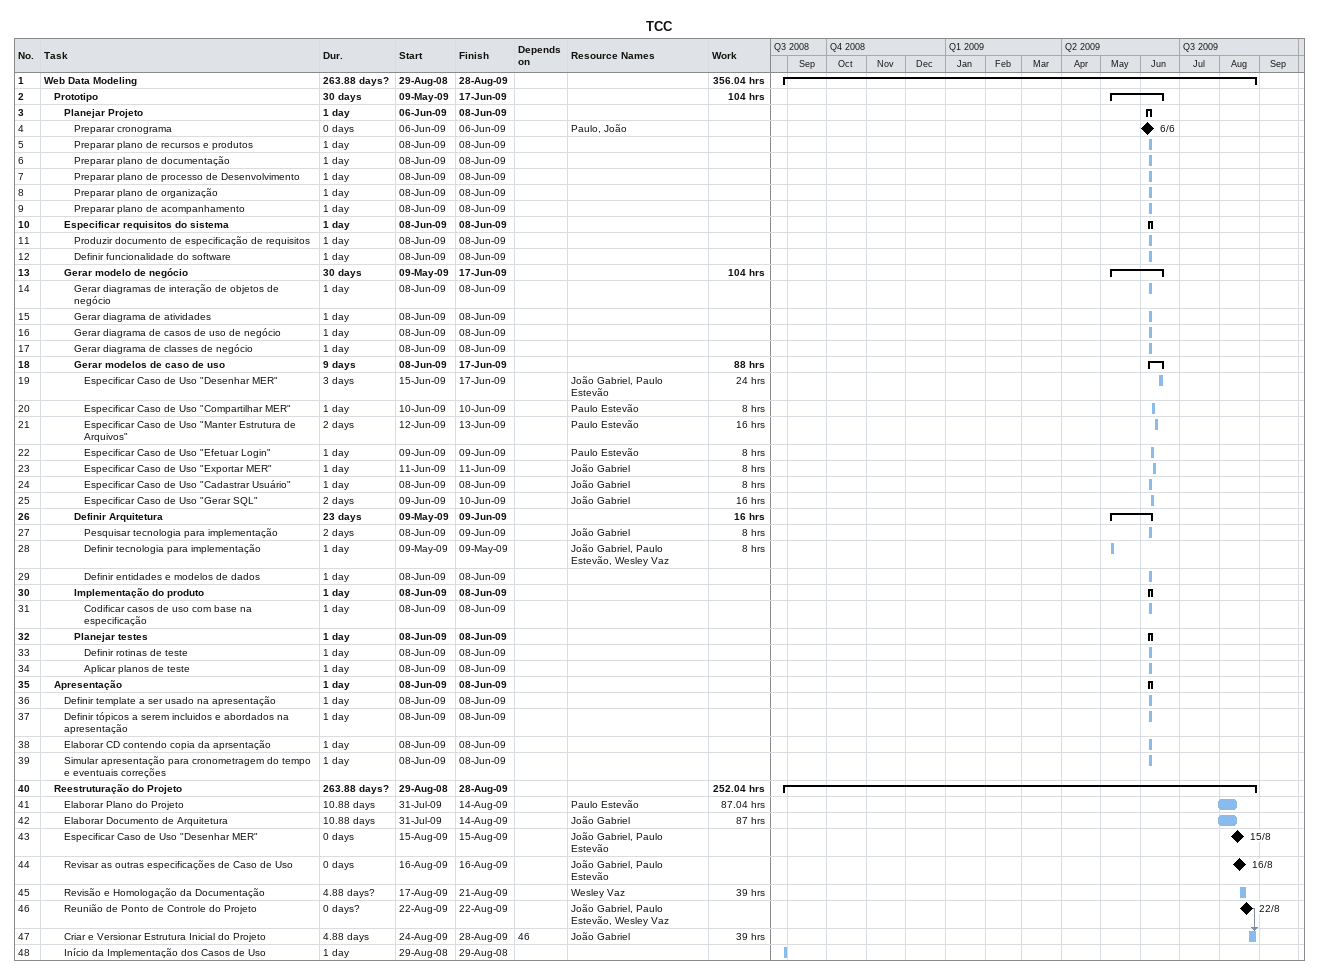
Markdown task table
TCC

| ID | Level | Task | Duration | Start | Finish | Predecessors | Resources | Work (h) |
|---|---|---|---|---|---|---|---|---|
| 1 | 1 | **Web Data Modeling** | 263.88d? | 2008-08-29 | 2009-08-28 |  |  | 356.04 |
| 2 | 2 | **Prototipo** | 30d | 2009-05-09 | 2009-06-17 |  |  | 104 |
| 3 | 3 | **Planejar Projeto** | 1d | 2009-06-06 | 2009-06-08 |  |  |  |
| 4 | 4 | Preparar cronograma | 0d | 2009-06-06 | 2009-06-06 |  | Paulo, João |  |
| 5 | 4 | Preparar plano de recursos e produtos | 1d | 2009-06-08 | 2009-06-08 |  |  |  |
| 6 | 4 | Preparar plano de documentação | 1d | 2009-06-08 | 2009-06-08 |  |  |  |
| 7 | 4 | Preparar plano de processo de Desenvolvimento | 1d | 2009-06-08 | 2009-06-08 |  |  |  |
| 8 | 4 | Preparar plano de organização | 1d | 2009-06-08 | 2009-06-08 |  |  |  |
| 9 | 4 | Preparar plano de acompanhamento | 1d | 2009-06-08 | 2009-06-08 |  |  |  |
| 10 | 3 | **Especificar requisitos do sistema** | 1d | 2009-06-08 | 2009-06-08 |  |  |  |
| 11 | 4 | Produzir documento de especificação de requisitos | 1d | 2009-06-08 | 2009-06-08 |  |  |  |
| 12 | 4 | Definir funcionalidade do software | 1d | 2009-06-08 | 2009-06-08 |  |  |  |
| 13 | 3 | **Gerar modelo de negócio** | 30d | 2009-05-09 | 2009-06-17 |  |  | 104 |
| 14 | 4 | Gerar diagramas de interação de objetos de negócio | 1d | 2009-06-08 | 2009-06-08 |  |  |  |
| 15 | 4 | Gerar diagrama de atividades | 1d | 2009-06-08 | 2009-06-08 |  |  |  |
| 16 | 4 | Gerar diagrama de casos de uso de negócio | 1d | 2009-06-08 | 2009-06-08 |  |  |  |
| 17 | 4 | Gerar diagrama de classes de negócio | 1d | 2009-06-08 | 2009-06-08 |  |  |  |
| 18 | 4 | **Gerar modelos de caso de uso** | 9d | 2009-06-08 | 2009-06-17 |  |  | 88 |
| 19 | 5 | Especificar Caso de Uso "Desenhar MER" | 3d | 2009-06-15 | 2009-06-17 |  | João Gabriel, Paulo Estevão | 24 |
| 20 | 5 | Especificar Caso de Uso "Compartilhar MER" | 1d | 2009-06-10 | 2009-06-10 |  | Paulo Estevão | 8 |
| 21 | 5 | Especificar Caso de Uso "Manter Estrutura de Arquivos" | 2d | 2009-06-12 | 2009-06-13 |  | Paulo Estevão | 16 |
| 22 | 5 | Especificar Caso de Uso "Efetuar Login" | 1d | 2009-06-09 | 2009-06-09 |  | Paulo Estevão | 8 |
| 23 | 5 | Especificar Caso de Uso "Exportar MER" | 1d | 2009-06-11 | 2009-06-11 |  | João Gabriel | 8 |
| 24 | 5 | Especificar Caso de Uso "Cadastrar Usuário" | 1d | 2009-06-08 | 2009-06-08 |  | João Gabriel | 8 |
| 25 | 5 | Especificar Caso de Uso "Gerar SQL" | 2d | 2009-06-09 | 2009-06-10 |  | João Gabriel | 16 |
| 26 | 4 | **Definir Arquitetura** | 23d | 2009-05-09 | 2009-06-09 |  |  | 16 |
| 27 | 5 | Pesquisar tecnologia para implementação | 2d | 2009-06-08 | 2009-06-09 |  | João Gabriel | 8 |
| 28 | 5 | Definir tecnologia para implementação | 1d | 2009-05-09 | 2009-05-09 |  | João Gabriel, Paulo Estevão, Wesley Vaz | 8 |
| 29 | 5 | Definir entidades e modelos de dados | 1d | 2009-06-08 | 2009-06-08 |  |  |  |
| 30 | 4 | **Implementação do produto** | 1d | 2009-06-08 | 2009-06-08 |  |  |  |
| 31 | 5 | Codificar casos de uso com base na especificação | 1d | 2009-06-08 | 2009-06-08 |  |  |  |
| 32 | 4 | **Planejar testes** | 1d | 2009-06-08 | 2009-06-08 |  |  |  |
| 33 | 5 | Definir rotinas de teste | 1d | 2009-06-08 | 2009-06-08 |  |  |  |
| 34 | 5 | Aplicar planos de teste | 1d | 2009-06-08 | 2009-06-08 |  |  |  |
| 35 | 2 | **Apresentação** | 1d | 2009-06-08 | 2009-06-08 |  |  |  |
| 36 | 3 | Definir template a ser usado na apresentação | 1d | 2009-06-08 | 2009-06-08 |  |  |  |
| 37 | 3 | Definir tópicos a serem incluidos e abordados na apresentação | 1d | 2009-06-08 | 2009-06-08 |  |  |  |
| 38 | 3 | Elaborar CD contendo copia da aprsentação | 1d | 2009-06-08 | 2009-06-08 |  |  |  |
| 39 | 3 | Simular apresentação para cronometragem do tempo e eventuais correções | 1d | 2009-06-08 | 2009-06-08 |  |  |  |
| 40 | 2 | **Reestruturação do Projeto** | 263.88d? | 2008-08-29 | 2009-08-28 |  |  | 252.04 |
| 41 | 3 | Elaborar Plano do Projeto | 10.88d | 2009-07-31 | 2009-08-14 |  | Paulo Estevão | 87.04 |
| 42 | 3 | Elaborar Documento de Arquitetura | 10.88d | 2009-07-31 | 2009-08-14 |  | João Gabriel | 87 |
| 43 | 3 | Especificar Caso de Uso "Desenhar MER" | 0d | 2009-08-15 | 2009-08-15 |  | João Gabriel, Paulo Estevão |  |
| 44 | 3 | Revisar as outras especificações de Caso de Uso | 0d | 2009-08-16 | 2009-08-16 |  | João Gabriel, Paulo Estevão |  |
| 45 | 3 | Revisão e Homologação da Documentação | 4.88d? | 2009-08-17 | 2009-08-21 |  | Wesley Vaz | 39 |
| 46 | 3 | Reunião de Ponto de Controle do Projeto | 0d? | 2009-08-22 | 2009-08-22 |  | João Gabriel, Paulo Estevão, Wesley Vaz |  |
| 47 | 3 | Criar e Versionar Estrutura Inicial do Projeto | 4.88d | 2009-08-24 | 2009-08-28 | 46 | João Gabriel | 39 |
| 48 | 3 | Início da Implementação dos Casos de Uso | 1d | 2008-08-29 | 2008-08-29 |  |  |  |
